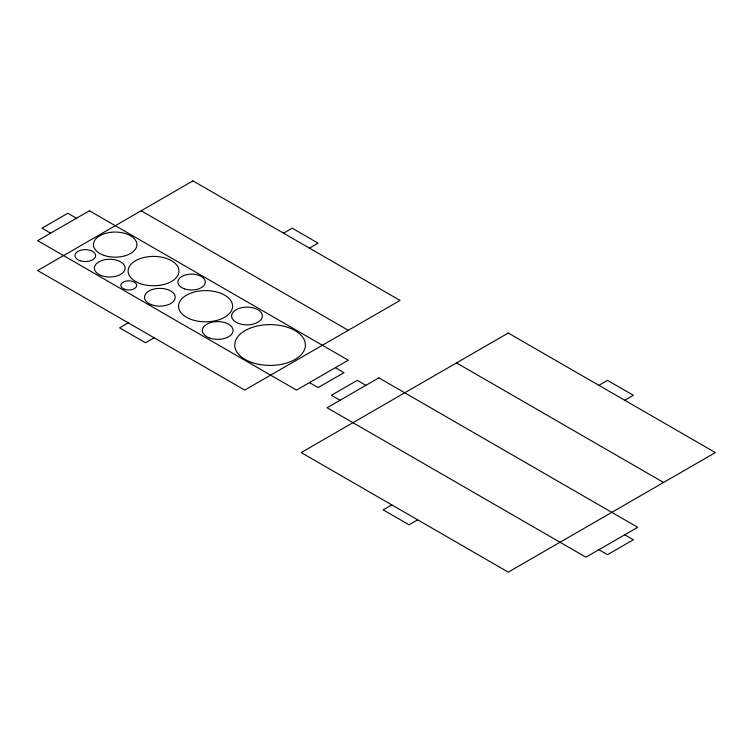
<?xml version="1.0" encoding="UTF-8"?>
<svg xmlns="http://www.w3.org/2000/svg" width="753" height="753" viewBox="0 0 753 753"><rect width="100%" height="100%" fill="white"/><g stroke="black" fill="none" stroke-linecap="round" stroke-linejoin="round"><path stroke-width="1.13" d="M128.245 322.839L119.623 327.819L145.508 342.766L154.13 337.786M283.561 233.176L292.183 228.187L318.067 243.134L309.445 248.114M391.786 504.887L383.155 509.866L409.039 524.813L417.67 519.824M598.87 385.329L607.492 380.34L633.377 395.287L624.755 400.267M456.497 362.908L663.581 482.466M141.188 210.755L348.272 330.313M76.477 218.229L67.845 213.25L41.961 228.187L50.592 233.176M335.33 367.671L343.961 372.66L318.067 387.597L309.445 382.618M365.902 385.329L357.27 380.34L331.386 395.287L340.017 400.267M624.755 534.771L633.377 539.75L607.492 554.697L598.87 549.718M89.419 210.755L37.65 240.649L296.503 390.092L348.272 360.198L89.419 210.755M192.956 180.871L37.65 270.534L244.734 390.092L400.041 300.428L192.956 180.871M378.844 377.855L327.075 407.74L585.928 557.192L637.697 527.298L378.844 377.855M508.266 333.024L301.191 452.572L508.266 572.129L715.35 452.572L508.266 333.024M252.406 362.682A35.325 20.397 0 0 0 305.398 345.025A35.325 20.397 0 0 0 252.406 327.357A35.325 20.397 0 0 0 252.406 362.682M124.584 289.293A7.925 4.574 0 0 0 136.679 285.538A7.925 4.574 0 0 0 125.007 281.368A7.925 4.574 0 0 0 124.584 289.293M79.893 260.689A10.344 5.977 0 0 0 95.622 255.728A10.344 5.977 0 0 0 80.317 250.344A10.344 5.977 0 0 0 79.893 260.689M238.353 323.348A15.371 8.876 0 0 0 262.308 316.627A15.371 8.876 0 0 0 240.254 308.015A15.371 8.876 0 0 0 238.353 323.348M209.08 337.824A15.371 8.876 0 0 0 233.025 331.104A15.371 8.876 0 0 0 210.981 322.491A15.371 8.876 0 0 0 209.08 337.824M191.224 319.441A27.042 15.615 0 0 0 232.592 306.772A27.042 15.615 0 0 0 192.9 292.428A27.042 15.615 0 0 0 191.224 319.441M151.24 304.607A15.371 8.876 0 0 0 175.195 297.887A15.371 8.876 0 0 0 153.141 289.274A15.371 8.876 0 0 0 151.24 304.607M184.523 288.86A13.714 7.916 0 0 0 205.305 282.215A13.714 7.916 0 0 0 184.946 275.146A13.714 7.916 0 0 0 184.523 288.86M140.444 283.665A25.423 14.674 0 0 0 178.96 271.353A25.423 14.674 0 0 0 141.225 258.251A25.423 14.674 0 0 0 140.444 283.665M101.118 275.494A15.371 8.876 0 0 0 125.064 268.774A15.371 8.876 0 0 0 103.02 260.161A15.371 8.876 0 0 0 101.118 275.494M104.3 255.474A21.743 12.556 0 0 0 136.914 244.603A21.743 12.556 0 0 0 104.3 233.741A21.743 12.556 0 0 0 104.3 255.474"/></g></svg>
